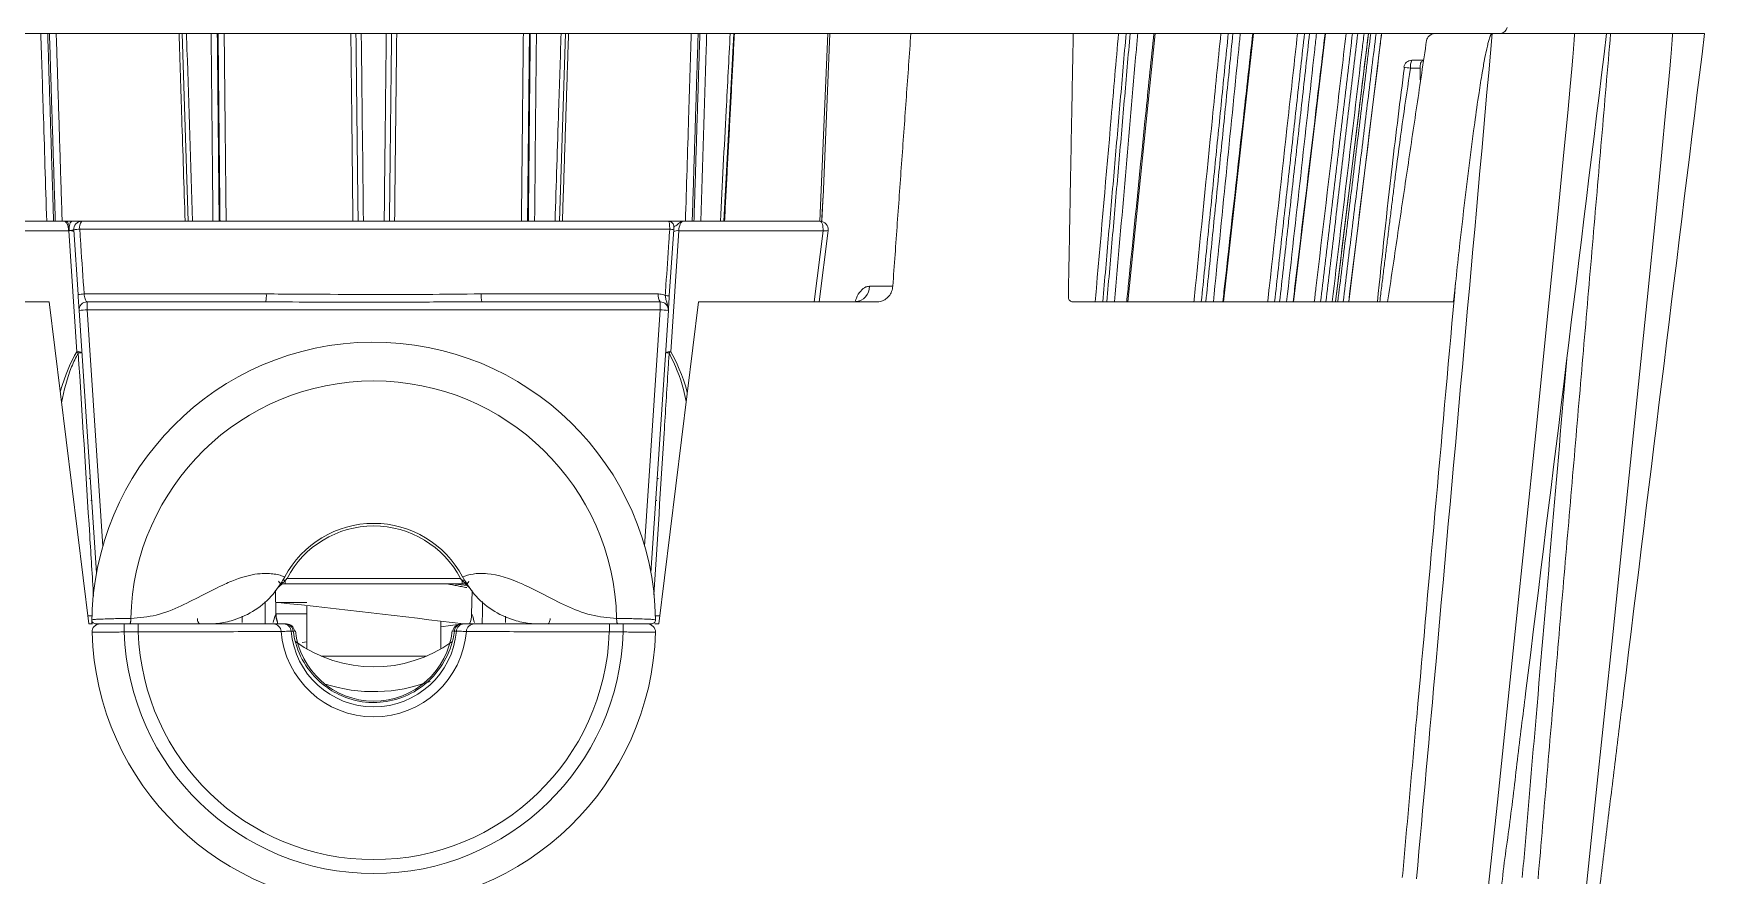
# Model space of a CAD drawing. Extents: x 11 to 120, y 2 to 94.
# Drawn here: x 54.553 to 57.665, y 3.154 to 4.723 of the extents above; entities that cross this region are included whole.
import ezdxf

# ---------------------------------------------------------------- set-up
doc = ezdxf.new("R2010")
doc.units = 0
doc.header["$MEASUREMENT"] = 0
doc.linetypes.add('SLD-Solid', pattern=[0])
doc.layers.add('OBJECT', color=7, linetype='CONTINUOUS')

msp = doc.modelspace()

# ---------------------------------------------------------------- linework, layer by layer
at = {"layer": 'OBJECT', "color": 7, "linetype": 'SLD-Solid', "lineweight": 15}
for p, q in [((56.187, 4.7225), (54.1921, 4.7225)), ((54.8294, 4.7225), (54.8408, 4.3725)), ((55.5322, 4.3725), (55.5436, 4.7225)), ((55.8385, 4.3725), (55.8569, 4.7225)), ((56.0321, 4.7225), (56.0175, 4.3725)), ((56.0361, 4.7225), (56.0233, 4.4168)), ((56.1809, 4.7225), (56.187, 4.7225)), ((56.187, 4.7225), (56.4894, 4.7225)), ((57.2378, 4.7225), (56.4894, 4.7225)), ((56.5912, 4.2225), (56.6418, 4.7225)), ((56.7693, 4.2225), (56.8252, 4.7225)), ((56.8995, 4.2225), (56.9591, 4.7225)), ((56.9781, 4.2225), (57.0394, 4.7225)), ((57.0026, 4.2225), (57.0639, 4.7225)), ((57.2699, 4.7225), (57.2378, 4.7225)), ((57.2699, 4.7225), (57.423, 4.7225)), ((57.4904, 4.7225), (57.6054, 4.7225)), ((57.1202, 4.6725), (57.1422, 4.6725)), ((57.1354, 4.6578), (57.1177, 4.6578)), ((54.3548, 4.3725), (54.6105, 4.3725)), ((54.6132, 4.3725), (54.6235, 4.3725)), ((54.6235, 4.3725), (54.625, 4.3725)), ((54.6426, 4.3725), (55.7355, 4.3725)), ((55.7622, 4.3725), (56.018, 4.3725)), ((54.6182, 4.355), (54.3495, 4.355)), ((54.6331, 4.1296), (54.6182, 4.355)), ((54.6182, 4.355), (54.6189, 4.355)), ((54.6356, 4.236), (54.6276, 4.3565)), ((55.7377, 4.3578), (54.6388, 4.3578)), ((55.7452, 4.357), (55.737, 4.2335)), ((55.7546, 4.355), (55.7396, 4.1296)), ((56.0233, 4.355), (55.7546, 4.355)), ((56.0068, 4.2225), (56.0233, 4.355)), ((56.0163, 4.2225), (56.0328, 4.3557)), ((54.6469, 4.2373), (54.9863, 4.2373)), ((55.3865, 4.2373), (55.7166, 4.2373)), ((56.1097, 4.2516), (56.1533, 4.2516)), ((54.2483, 4.2225), (54.5818, 4.2225)), ((54.5818, 4.2225), (54.6555, 3.6225)), ((54.6701, 3.7176), (54.6376, 4.2065)), ((54.6526, 4.2225), (54.6526, 4.2078)), ((54.6526, 4.2225), (54.9849, 4.2225)), ((55.7202, 4.2078), (54.6526, 4.2078)), ((54.6526, 4.2078), (54.6818, 3.7675)), ((55.3878, 4.2225), (55.7202, 4.2225)), ((55.691, 3.7675), (55.7202, 4.2078)), ((55.7352, 4.2065), (55.7027, 3.7176)), ((55.7912, 4.2225), (55.7175, 3.6225)), ((55.7202, 4.2225), (55.7202, 4.2078)), ((56.1247, 4.2225), (55.7912, 4.2225)), ((57.1978, 4.2225), (56.4881, 4.2225)), ((54.6561, 3.8937), (54.6584, 3.8937)), ((55.7144, 3.8937), (55.7167, 3.8937)), ((54.6611, 3.8525), (54.6595, 3.8525)), ((55.7117, 3.8525), (55.7135, 3.8525)), ((55.0248, 3.7074), (55.3479, 3.7074)), ((55.0042, 3.6405), (55.0034, 3.6852)), ((55.0216, 3.6975), (55.0216, 3.7034)), ((55.3511, 3.6975), (55.0216, 3.6975)), ((55.36, 3.6944), (55.334, 3.6975)), ((55.3511, 3.6975), (55.3511, 3.7034)), ((55.3696, 3.6848), (55.3688, 3.6405)), ((55.0038, 3.6625), (55.0615, 3.6625)), ((55.0615, 3.6559), (55.0615, 3.576)), ((54.6537, 3.6373), (54.6616, 3.6373)), ((54.6555, 3.6226), (54.6628, 3.6226)), ((54.7217, 3.6225), (54.7217, 3.6075)), ((54.7217, 3.6225), (54.7478, 3.6225)), ((54.7478, 3.6225), (54.7478, 3.6075)), ((55.0615, 3.6411), (55.0042, 3.6411)), ((55.3115, 3.576), (55.3115, 3.6278)), ((55.3473, 3.6218), (55.3115, 3.6173)), ((55.6253, 3.6075), (55.6253, 3.6225)), ((55.6253, 3.6225), (55.6513, 3.6225)), ((55.6513, 3.6075), (55.6513, 3.6225)), ((55.7101, 3.6225), (55.7175, 3.6225)), ((55.7112, 3.6373), (55.7193, 3.6373)), ((54.7478, 3.6075), (54.7217, 3.6075)), ((55.0615, 3.5892), (55.0533, 3.5882)), ((55.6513, 3.6075), (55.6253, 3.6075)), ((55.0885, 3.5625), (55.2845, 3.5625))]:
    msp.add_line(p, q, dxfattribs=at)
at = {"layer": 'OBJECT', "color": 7, "linetype": 'SLD-Solid', "lineweight": 15, "flags": 128}
for points in [[(57.2455, 3.0025), (57.2541, 3.0491), (57.2626, 3.1296), (57.2795, 3.2904), (57.3126, 3.6081), (57.3508, 3.9788), (57.376, 4.2262), (57.3925, 4.3912), (57.4034, 4.5013), (57.4105, 4.5749), (57.4151, 4.6239), (57.4181, 4.6567), (57.42, 4.6785), (57.4213, 4.6931), (57.422, 4.7029), (57.4225, 4.7094), (57.4228, 4.7137), (57.423, 4.7167), (57.4231, 4.7186), (57.4231, 4.7199), (57.4231, 4.7208), (57.4231, 4.7214), (57.4231, 4.7217), (57.4231, 4.722), (57.4231, 4.7222), (57.4231, 4.7223), (57.4231, 4.7224), (57.423, 4.7224), (57.423, 4.7225), (57.423, 4.7225), (57.423, 4.7225), (57.423, 4.7225), (57.423, 4.7225), (57.423, 4.7225)], [(57.428, 3.0025), (57.4366, 3.0491), (57.445, 3.1296), (57.4619, 3.2904), (57.495, 3.6081), (57.5333, 3.9788), (57.5584, 4.2262), (57.575, 4.3912), (57.5858, 4.5013), (57.5929, 4.5749), (57.5976, 4.6239), (57.6006, 4.6567), (57.6025, 4.6785), (57.6037, 4.6931), (57.6045, 4.7029), (57.605, 4.7094), (57.6053, 4.7137), (57.6054, 4.7167), (57.6055, 4.7186), (57.6056, 4.7199), (57.6056, 4.7208), (57.6056, 4.7214), (57.6056, 4.7217), (57.6056, 4.722), (57.6055, 4.7222), (57.6055, 4.7223), (57.6055, 4.7224), (57.6055, 4.7224), (57.6055, 4.7225), (57.6055, 4.7225), (57.6055, 4.7225), (57.6054, 4.7225), (57.6054, 4.7225), (57.6054, 4.7225)], [(54.625, 4.3725), (54.6237, 4.3722), (54.6224, 4.3711), (54.6212, 4.3694), (54.6203, 4.3672), (54.6195, 4.3645), (54.619, 4.3615), (54.6188, 4.3582), (54.6189, 4.355)], [(56.018, 4.3725), (56.0191, 4.3722), (56.0202, 4.3711), (56.0212, 4.3694), (56.0221, 4.3672), (56.0227, 4.3645), (56.0231, 4.3615), (56.0233, 4.3582), (56.0233, 4.355)], [(54.8638, 3.6225), (54.8626, 3.6227), (54.8615, 3.6233), (54.8605, 3.6242), (54.8597, 3.6254), (54.8589, 3.6269), (54.8584, 3.6286), (54.858, 3.6304), (54.8579, 3.6324)], [(55.0072, 3.6273), (55.0045, 3.6354), (55.0047, 3.6405)], [(55.5093, 3.6225), (55.5104, 3.6227), (55.5115, 3.6233), (55.5125, 3.6242), (55.5134, 3.6254), (55.5141, 3.6269), (55.5146, 3.6286), (55.515, 3.6304), (55.5151, 3.6324)]]:
    msp.add_lwpolyline(points, dxfattribs=at)
at = {"layer": 'OBJECT', "color": 7, "linetype": 'SLD-Solid', "lineweight": 15}
for centre, radius, start, end in [((57.2831, 4.7378), 0.0154, 277.1642, 343.7121), ((57.1202, 4.6575), 0.015, 90, 172.6707), ((57.1409, 4.6613), 0.0235, 151.526, 188.6261), ((57.2002, 5.3189), 0.6663, 261.8171, 262.8843), ((54.6426, 4.3575), 0.015, 90, 183.8), ((54.6563, 4.3612), 0.0178, 140.4042, 191.0086), ((55.7355, 4.3625), 0.01, 356.2, 90), ((56.018, 4.3575), 0.015, 352.9365, 90), ((54.6212, 4.3419), 0.0132, 60.1129, 100.0274), ((54.6413, 4.2853), 0.0725, 91.9309, 100.8515), ((55.7361, 4.3098), 0.048, 79.1128, 88.0754), ((55.752, 4.3405), 0.0147, 79.7026, 118.6147), ((56.0269, 4.3713), 0.0168, 257.5467, 290.906), ((54.6494, 4.1636), 0.0737, 91.9453, 100.771), ((54.9452, 4.2337), 0.0413, 344.352, 5.0193), ((55.4276, 4.2337), 0.0413, 174.9807, 195.648), ((55.7344, 4.2339), 0.0182, 169.1838, 218.5073), ((55.7278, 4.1855), 0.0488, 79.1954, 88.0607), ((56.0816, 4.2505), 0.0281, 274.2429, 2.2345), ((54.6526, 4.2075), 0.015, 90, 183.8), ((54.6631, 3.9921), 0.2159, 92.8032, 96.7898), ((55.7202, 4.2075), 0.015, 356.2, 90), ((55.7096, 3.9921), 0.2159, 83.2102, 87.1968), ((56.085, 4.2343), 0.0113, 263.3702, 299.2412), ((55.1864, 3.6225), 0.525, 0.8159, 180), ((54.6358, 4.1151), 0.0147, 61.3853, 100.2974), ((54.6113, 4.0988), 0.0378, 49.0408, 54.6725), ((54.6336, 4.1818), 0.0545, 272.6188, 279.761), ((55.737, 4.1151), 0.0147, 79.7026, 118.6147), ((55.7392, 4.1818), 0.0545, 260.239, 267.3812), ((55.7615, 4.0988), 0.0378, 125.3275, 130.9592), ((55.1864, 3.6225), 0.4526, 1.2603, 178.7397), ((55.1864, 3.6225), 0.1874, 27.9166, 152.0834), ((55.1864, 3.6226), 0.1824, 27.6786, 152.3214), ((55.1748, 3.8055), 0.1953, 211.8654, 214.3723), ((55.0216, 3.6825), 0.015, 90, 145.1549), ((55.3511, 3.6825), 0.015, 34.8448, 90), ((55.198, 3.8055), 0.1953, 325.6275, 328.1344), ((51.9113, -24.5856), 28.4175, 83.04178, 83.74264), ((54.6689, 3.63), 0.00749, 180.9232, 271.7565), ((54.6767, 3.6075), 0.015, 90, 181.7254), ((54.9991, 3.6077), 0.0149, 4.0247, 89.5994), ((55.051, 3.6413), 0.047, 180.9444, 203.6478), ((55.0182, 3.608), 0.0145, 3.1483, 88.5707), ((55.0219, 3.608), 0.0145, 3.0926, 88.4481), ((55.0241, 3.6075), 0.015, 8.1065, 89.9927), ((55.3489, 3.6075), 0.015, 90.0073, 171.8935), ((55.3511, 3.608), 0.0145, 91.5519, 176.9074), ((55.3549, 3.608), 0.0145, 91.4293, 176.8517), ((55.3739, 3.6077), 0.0149, 90.4006, 175.9753), ((55.3353, 3.6383), 0.0335, 331.8551, 3.7405), ((55.322, 3.6413), 0.047, 336.3522, 359.0556), ((55.6963, 3.6075), 0.015, 358.3836, 90.0003), ((55.7038, 3.63), 0.00749, 268.2435, 359.0768), ((55.1865, 3.6225), 0.525, 181.6772, 358.3204), ((55.1865, 3.6225), 0.465, 181.8486, 358.1514), ((55.1865, 3.6225), 0.439, 181.9581, 358.0419), ((55.1865, 3.6225), 0.1731, 184.5789, 355.4211), ((55.1865, 3.6225), 0.1545, 185.1023, 354.8977), ((55.1865, 3.7925), 0.25, 234.2479, 305.561), ((55.1865, 3.6257), 0.1469, 186.1585, 353.7656), ((55.1865, 3.7934), 0.297, 252.2307, 290.6824)]:
    msp.add_arc(centre, radius, start, end, dxfattribs=at)
for centre, major_axis, ratio, start_param, end_param in [((54.6125, 4.3575), (-0.0023, 0.015), 0.351276, 4.488014, 6.229852), ((55.7602, 4.3575), (0.0023, 0.015), 0.351276, 0.053333, 1.795172), ((54.7586, 2.8799), (-0.0816, 1.2851), 0.159803, 0.225532, 0.406736), ((55.6141, 2.8799), (0.0816, 1.2851), 0.159803, 5.875238, 6.057653)]:
    msp.add_ellipse(centre, major_axis=major_axis, ratio=ratio, start_param=start_param, end_param=end_param, dxfattribs=at)
for points, knots in [([(54.5773, 4.3725), (54.5751, 4.4414), (54.5715, 4.558), (54.5678, 4.6747), (54.5663, 4.7225)], [0, 0, 0, 0, 0.590136, 1, 1, 1, 1]), ([(54.8351, 4.3725), (54.833, 4.4368), (54.8292, 4.5535), (54.8254, 4.6702), (54.8238, 4.7225)], [0, 0, 0, 0, 0.551132, 1, 1, 1, 1]), ([(54.8376, 4.7225), (54.8379, 4.7125), (54.8417, 4.5958), (54.8455, 4.4792), (54.8489, 4.3725)], [0, 0, 0, 0, 0.086006, 1, 1, 1, 1]), ([(54.887, 4.3725), (54.8863, 4.4414), (54.8851, 4.558), (54.884, 4.6747), (54.8835, 4.7225)], [0, 0, 0, 0, 0.590136, 1, 1, 1, 1]), ([(55.1477, 4.3725), (55.147, 4.4368), (55.1457, 4.5535), (55.1444, 4.6702), (55.1438, 4.7225)], [0, 0, 0, 0, 0.551132, 1, 1, 1, 1]), ([(55.1632, 4.7225), (55.1633, 4.7125), (55.1646, 4.5958), (55.166, 4.4792), (55.1672, 4.3725)], [0, 0, 0, 0, 0.086006, 1, 1, 1, 1]), ([(55.2059, 4.3725), (55.2066, 4.4414), (55.208, 4.558), (55.2093, 4.6747), (55.2098, 4.7225)], [0, 0, 0, 0, 0.590136, 1, 1, 1, 1]), ([(55.4615, 4.3725), (55.4622, 4.4368), (55.4634, 4.5535), (55.4646, 4.6702), (55.4651, 4.7225)], [0, 0, 0, 0, 0.551132, 1, 1, 1, 1]), ([(55.4895, 4.7225), (55.4894, 4.7125), (55.4883, 4.5958), (55.4871, 4.4792), (55.486, 4.3725)], [0, 0, 0, 0, 0.086006, 1, 1, 1, 1]), ([(55.5241, 4.3725), (55.5263, 4.4414), (55.5301, 4.558), (55.5339, 4.6747), (55.5355, 4.7225)], [0, 0, 0, 0, 0.590136, 1, 1, 1, 1]), ([(55.767, 4.3725), (55.769, 4.4368), (55.7727, 4.5535), (55.7763, 4.6702), (55.778, 4.7225)], [0, 0, 0, 0, 0.551132, 1, 1, 1, 1]), ([(55.8067, 4.7225), (55.8064, 4.7125), (55.8027, 4.5958), (55.7991, 4.4792), (55.7957, 4.3725)], [0, 0, 0, 0, 0.086006, 1, 1, 1, 1]), ([(55.8321, 4.3725), (55.8357, 4.4414), (55.8418, 4.558), (55.848, 4.6747), (55.8505, 4.7225)], [0, 0, 0, 0, 0.590136, 1, 1, 1, 1]), ([(56.5304, 4.2225), (56.5311, 4.231), (56.541, 4.3453), (56.5555, 4.5119), (56.5692, 4.6702), (56.5737, 4.7225)], [0, 0, 0, 0, 0.050586, 0.685793, 1, 1, 1, 1]), ([(56.6096, 4.7225), (56.6087, 4.7125), (56.5943, 4.5458), (56.5798, 4.3792), (56.5663, 4.2225)], [0, 0, 0, 0, 0.060204, 1, 1, 1, 1]), ([(56.589, 4.2225), (56.5903, 4.2355), (56.6023, 4.3544), (56.6192, 4.521), (56.6347, 4.6747), (56.6396, 4.7225)], [0, 0, 0, 0, 0.077897, 0.713096, 1, 1, 1, 1]), ([(56.7142, 4.2225), (56.7151, 4.231), (56.7265, 4.3453), (56.7433, 4.5119), (56.7592, 4.6702), (56.7645, 4.7225)], [0, 0, 0, 0, 0.050586, 0.685793, 1, 1, 1, 1]), ([(56.8006, 4.7225), (56.7996, 4.7125), (56.7829, 4.5458), (56.7661, 4.3792), (56.7504, 4.2225)], [0, 0, 0, 0, 0.060204, 1, 1, 1, 1]), ([(56.768, 4.2225), (56.7695, 4.2355), (56.7828, 4.3544), (56.8014, 4.521), (56.8186, 4.6747), (56.8239, 4.7225)], [0, 0, 0, 0, 0.077897, 0.713096, 1, 1, 1, 1]), ([(56.8516, 4.2225), (56.8525, 4.231), (56.8653, 4.3453), (56.8838, 4.5119), (56.9014, 4.6702), (56.9073, 4.7225)], [0, 0, 0, 0, 0.050586, 0.685793, 1, 1, 1, 1]), ([(56.9426, 4.7225), (56.9415, 4.7125), (56.9229, 4.5458), (56.9044, 4.3792), (56.8869, 4.2225)], [0, 0, 0, 0, 0.060204, 1, 1, 1, 1]), ([(56.899, 4.2225), (56.9005, 4.2355), (56.9147, 4.3544), (56.9346, 4.521), (56.9529, 4.6747), (56.9586, 4.7225)], [0, 0, 0, 0, 0.077897, 0.713096, 1, 1, 1, 1]), ([(56.9384, 4.2225), (56.9394, 4.231), (56.953, 4.3453), (56.9728, 4.5119), (56.9916, 4.6702), (56.9978, 4.7225)], [0, 0, 0, 0, 0.050586, 0.685793, 1, 1, 1, 1]), ([(57.0312, 4.7225), (57.03, 4.7125), (57.0102, 4.5458), (56.9904, 4.3792), (56.9718, 4.2225)], [0, 0, 0, 0, 0.060204, 1, 1, 1, 1]), ([(56.9779, 4.2225), (56.9795, 4.2355), (56.9941, 4.3544), (57.0146, 4.521), (57.0335, 4.6747), (57.0393, 4.7225)], [0, 0, 0, 0, 0.077897, 0.713096, 1, 1, 1, 1]), ([(57.0638, 4.7225), (57.0626, 4.7125), (57.0421, 4.5458), (57.0217, 4.3792), (57.0025, 4.2225)], [0, 0, 0, 0, 0.060204, 1, 1, 1, 1]), ([(57.2699, 4.7225), (57.235, 4.3326), (57.1881, 3.8077), (57.1409, 3.2828), (57.1288, 3.1478)], [0, 0, 0, 0, 0.742768, 1, 1, 1, 1]), ([(57.1646, 4.7225), (57.1625, 4.7223), (57.1582, 4.7219), (57.1527, 4.7187), (57.1489, 4.7143), (57.148, 4.7109), (57.1476, 4.7094)], [0, 0, 0, 0, 0.271986, 0.544505, 0.799137, 1, 1, 1, 1]), ([(57.2016, 4.2581), (57.2038, 4.278), (57.2146, 4.3774), (57.2285, 4.4954), (57.2442, 4.6058), (57.2504, 4.6452), (57.255, 4.6715), (57.2585, 4.689), (57.2611, 4.7006), (57.2631, 4.7083), (57.2646, 4.7134), (57.2659, 4.7168), (57.2668, 4.719), (57.2677, 4.7206), (57.2684, 4.7217), (57.269, 4.7223), (57.2695, 4.7225), (57.2698, 4.7225), (57.2699, 4.7225)], [0, 0, 0, 0, 0.127433, 0.63719, 0.757481, 0.837833, 0.891511, 0.927378, 0.951357, 0.967404, 0.978161, 0.985394, 0.990279, 0.993605, 0.996866, 0.998214, 0.999323, 1, 1, 1, 1]), ([(57.483, 4.7225), (57.4329, 4.3125), (57.3779, 3.8615), (57.3167, 3.3698), (57.3026, 3.2466), (57.2837, 3.1246), (57.283, 3.0393), (57.2693, 2.9994), (57.269, 2.9986)], [0, 0, 0, 0, 0.713222, 0.784545, 0.855867, 0.927189, 0.998449, 1, 1, 1, 1]), ([(57.483, 4.7225), (57.4824, 4.7225), (57.4812, 4.7225), (57.4716, 4.7225), (57.4567, 4.7225), (57.4396, 4.7225), (57.4279, 4.7225), (57.423, 4.7225)], [0, 0, 0, 0, 0.19834, 0.412972, 0.627088, 0.843128, 1, 1, 1, 1]), ([(57.6654, 4.7225), (57.6151, 4.3126), (57.5596, 3.8617), (57.4994, 3.3698), (57.4841, 3.2468), (57.4696, 3.1242), (57.4582, 3.0429), (57.4526, 3.0025)], [0, 0, 0, 0, 0.71491, 0.786401, 0.857893, 0.929384, 1, 1, 1, 1]), ([(57.483, 4.7225), (57.4849, 4.7225), (57.4874, 4.7225), (57.4899, 4.7225), (57.4904, 4.7225)], [0, 0, 0, 0, 0.807717, 1, 1, 1, 1]), ([(57.6654, 4.7225), (57.6649, 4.7225), (57.6637, 4.7225), (57.6541, 4.7225), (57.6392, 4.7225), (57.622, 4.7225), (57.6104, 4.7225), (57.6054, 4.7225)], [0, 0, 0, 0, 0.19834, 0.412972, 0.627088, 0.843128, 1, 1, 1, 1]), ([(57.1354, 4.6578), (57.1355, 4.6595), (57.1356, 4.6629), (57.1361, 4.6659), (57.1369, 4.6683), (57.1375, 4.6695), (57.1388, 4.6708), (57.1398, 4.6716), (57.1414, 4.6716), (57.142, 4.6716)], [0, 0, 0, 0, 0.244917, 0.492615, 0.500515, 0.725202, 0.755308, 0.912673, 1, 1, 1, 1]), ([(57.0559, 4.2225), (57.0647, 4.3066), (57.08, 4.4522), (57.0984, 4.5978), (57.1062, 4.6594)], [0, 0, 0, 0, 0.577375, 1, 1, 1, 1]), ([(57.1177, 4.6578), (57.1084, 4.5963), (57.0983, 4.5289), (57.09, 4.4615), (57.0893, 4.4556)], [0, 0, 0, 0, 0.913035, 1, 1, 1, 1]), ([(56.0233, 4.4168), (56.0233, 4.4158), (56.0223, 4.4009), (56.0214, 4.386), (56.0205, 4.3721)], [0, 0, 0, 0, 0.062348, 1, 1, 1, 1]), ([(54.6105, 4.3725), (54.6106, 4.3725), (54.6114, 4.3725), (54.6123, 4.3725), (54.6132, 4.3725)], [0, 0, 0, 0, 0.043807, 1, 1, 1, 1]), ([(54.6182, 4.355), (54.6181, 4.3555), (54.6181, 4.3565), (54.6179, 4.359), (54.6177, 4.3627), (54.6173, 4.367), (54.6166, 4.3704), (54.6156, 4.3721), (54.6143, 4.3725), (54.6134, 4.3725), (54.6132, 4.3725)], [0, 0, 0, 0, 0.0576, 0.105326, 0.282084, 0.45856, 0.647789, 0.842692, 0.950285, 1, 1, 1, 1]), ([(54.625, 4.3725), (54.6274, 4.3725), (54.6328, 4.3725), (54.639, 4.3725), (54.6416, 4.3725), (54.6425, 4.3725), (54.6425, 4.3725), (54.6426, 4.3725)], [0, 0, 0, 0, 0.244445, 0.536631, 0.830129, 0.879803, 1, 1, 1, 1]), ([(55.7377, 4.3578), (55.7377, 4.3595), (55.7377, 4.3629), (55.7374, 4.3673), (55.7368, 4.3706), (55.7361, 4.3723), (55.7357, 4.3725), (55.7355, 4.3725)], [0, 0, 0, 0, 0.218103, 0.434226, 0.651153, 0.868897, 1, 1, 1, 1]), ([(55.7355, 4.3725), (55.7358, 4.3725), (55.7364, 4.3725), (55.7417, 4.3725), (55.7501, 4.3725), (55.7576, 4.3725), (55.7614, 4.3725), (55.7622, 4.3725), (55.7622, 4.3725)], [0, 0, 0, 0, 0.200862, 0.401267, 0.697466, 0.940512, 0.995515, 1, 1, 1, 1]), ([(55.7455, 4.3619), (55.7455, 4.3618), (55.7455, 4.3617), (55.7454, 4.3608), (55.7453, 4.3594), (55.7452, 4.3581), (55.7452, 4.3572), (55.7452, 4.357)], [0, 0, 0, 0, 0.227073, 0.454163, 0.680044, 0.9, 1, 1, 1, 1]), ([(55.7622, 4.3725), (55.7622, 4.3725), (55.7612, 4.3725), (55.7591, 4.372), (55.7551, 4.3694), (55.7503, 4.3647), (55.7461, 4.3625), (55.7457, 4.3621), (55.7455, 4.3619)], [0, 0, 0, 0, 0.004686, 0.183733, 0.356509, 0.700957, 0.869472, 1, 1, 1, 1]), ([(54.6276, 4.3565), (54.6275, 4.3565), (54.6271, 4.3563), (54.6245, 4.3559), (54.6215, 4.3555), (54.6195, 4.3551), (54.6189, 4.355)], [0, 0, 0, 0, 0.295792, 0.591536, 0.888648, 1, 1, 1, 1]), ([(54.6388, 4.3578), (54.6395, 4.3478), (54.6422, 4.3076), (54.6449, 4.2675), (54.6469, 4.2373)], [0, 0, 0, 0, 0.248206, 1, 1, 1, 1]), ([(55.7295, 4.2343), (55.7299, 4.241), (55.7321, 4.2742), (55.7349, 4.3154), (55.7372, 4.3499), (55.7377, 4.3578)], [0, 0, 0, 0, 0.161514, 0.807571, 1, 1, 1, 1]), ([(54.6376, 4.2065), (54.6376, 4.2067), (54.6376, 4.207), (54.6373, 4.2105), (54.6369, 4.2172), (54.6363, 4.226), (54.6358, 4.2327), (54.6356, 4.236)], [0, 0, 0, 0, 0.139487, 0.361921, 0.577746, 0.78878, 1, 1, 1, 1]), ([(54.6469, 4.2373), (54.6472, 4.2356), (54.6477, 4.2322), (54.649, 4.2278), (54.6503, 4.2245), (54.6516, 4.2228), (54.6523, 4.2226), (54.6526, 4.2225)], [0, 0, 0, 0, 0.202488, 0.410673, 0.629109, 0.857215, 1, 1, 1, 1]), ([(54.9863, 4.2373), (55.0062, 4.2371), (55.1049, 4.2365), (55.2389, 4.2358), (55.3521, 4.2369), (55.3865, 4.2373)], [0, 0, 0, 0, 0.149761, 0.741873, 1, 1, 1, 1]), ([(55.7166, 4.2373), (55.72, 4.237), (55.7244, 4.2366), (55.7285, 4.2347), (55.7295, 4.2343)], [0, 0, 0, 0, 0.767547, 1, 1, 1, 1]), ([(55.7352, 4.2065), (55.7352, 4.2066), (55.7356, 4.2134), (55.7313, 4.2218), (55.7298, 4.2318), (55.7295, 4.2343)], [0, 0, 0, 0, 0.005395, 0.748175, 1, 1, 1, 1]), ([(56.084, 4.2243), (56.0845, 4.2259), (56.0867, 4.2336), (56.0933, 4.2433), (56.1019, 4.2506), (56.1075, 4.2513), (56.1097, 4.2516)], [0, 0, 0, 0, 0.092194, 0.435672, 0.778732, 1, 1, 1, 1]), ([(56.1247, 4.2225), (56.1264, 4.2226), (56.1312, 4.2229), (56.1388, 4.2261), (56.1463, 4.2326), (56.1517, 4.2415), (56.1528, 4.2482), (56.1533, 4.2516)], [0, 0, 0, 0, 0.119375, 0.340233, 0.560698, 0.78033, 1, 1, 1, 1]), ([(57.1024, 3.1499), (57.1042, 3.1698), (57.1131, 3.2694), (57.1463, 3.6388), (57.1775, 3.9883), (57.2016, 4.2581)], [0, 0, 0, 0, 0.053919, 0.269597, 1, 1, 1, 1]), ([(55.3878, 4.2225), (55.3779, 4.2225), (55.3279, 4.2225), (55.2606, 4.2219), (55.1363, 4.2217), (55.0519, 4.2222), (54.9849, 4.2225)], [0, 0, 0, 0, 0.07443, 0.372178, 0.500914, 1, 1, 1, 1]), ([(55.737, 4.2335), (55.7367, 4.2303), (55.7363, 4.224), (55.7358, 4.2156), (55.7354, 4.2102), (55.7352, 4.2076), (55.7352, 4.2068), (55.7352, 4.2066), (55.7352, 4.2065)], [0, 0, 0, 0, 0.267272, 0.534234, 0.810742, 0.957992, 0.994439, 1, 1, 1, 1]), ([(56.4881, 4.2225), (56.4871, 4.2226), (56.4853, 4.2229), (56.4829, 4.2246), (56.4811, 4.2272), (56.4803, 4.2299), (56.4803, 4.2316), (56.4803, 4.2322)], [0, 0, 0, 0, 0.219651, 0.439264, 0.659733, 0.880541, 1, 1, 1, 1]), ([(54.636, 4.1273), (54.6317, 4.1188), (54.6169, 4.09), (54.6099, 4.0575), (54.6049, 4.0345)], [0, 0, 0, 0, 0.294337, 1, 1, 1, 1]), ([(54.6645, 3.6744), (54.6621, 3.7119), (54.6527, 3.8629), (54.6432, 4.0139), (54.636, 4.1273)], [0, 0, 0, 0, 0.248553, 1, 1, 1, 1]), ([(55.7367, 4.1273), (55.7361, 4.1173), (55.7329, 4.0674), (55.7235, 3.9173), (55.7147, 3.7771), (55.7084, 3.6769)], [0, 0, 0, 0, 0.066464, 0.332318, 1, 1, 1, 1]), ([(55.7683, 4.0366), (55.7669, 4.0442), (55.7609, 4.0762), (55.7472, 4.1052), (55.7367, 4.1273)], [0, 0, 0, 0, 0.236766, 1, 1, 1, 1]), ([(57.3259, 3.1499), (57.3276, 3.1698), (57.3362, 3.2695), (57.364, 3.5938), (57.3901, 3.8983), (57.4094, 4.123)], [0, 0, 0, 0, 0.061423, 0.307115, 1, 1, 1, 1]), ([(54.7339, 3.6325), (54.75, 3.634), (54.7832, 3.6371), (54.8282, 3.6558), (54.8698, 3.6772), (54.9051, 3.6954), (54.9334, 3.707), (54.9557, 3.7136), (54.9795, 3.7173), (54.9986, 3.7163), (55.0128, 3.7131), (55.0181, 3.7112), (55.0208, 3.7103)], [0, 0, 0, 0, 0.12023, 0.249063, 0.378438, 0.502966, 0.588812, 0.660127, 0.735141, 0.859776, 0.928268, 1, 1, 1, 1]), ([(55.02, 3.7088), (55.0125, 3.6967), (54.997, 3.6718), (54.9621, 3.6441), (54.926, 3.6285), (54.8973, 3.6231), (54.8828, 3.6227), (54.878, 3.6225)], [0, 0, 0, 0, 0.242551, 0.499226, 0.749212, 0.916111, 1, 1, 1, 1]), ([(55.0244, 3.7069), (55.0242, 3.7066), (55.0233, 3.7054), (55.0224, 3.7043), (55.0216, 3.7034)], [0, 0, 0, 0, 0.20985, 1, 1, 1, 1]), ([(55.3511, 3.7034), (55.3504, 3.7043), (55.3494, 3.7054), (55.3485, 3.7066), (55.3483, 3.7069)], [0, 0, 0, 0, 0.790141, 1, 1, 1, 1]), ([(55.352, 3.7103), (55.3577, 3.7122), (55.3686, 3.7159), (55.4046, 3.7182), (55.4657, 3.699), (55.5299, 3.6619), (55.5895, 3.6372), (55.6228, 3.634), (55.6389, 3.6325)], [0, 0, 0, 0, 0.140311, 0.265172, 0.496385, 0.750484, 0.879548, 1, 1, 1, 1]), ([(55.4948, 3.6225), (55.4899, 3.6227), (55.4754, 3.6231), (55.4468, 3.6285), (55.4106, 3.6441), (55.3758, 3.6718), (55.3603, 3.6967), (55.3527, 3.7088)], [0, 0, 0, 0, 0.083889, 0.250788, 0.500774, 0.757449, 1, 1, 1, 1]), ([(55.0175, 3.6995), (55.0166, 3.6987), (55.0136, 3.6961), (55.0108, 3.6933), (55.0093, 3.6911), (55.0093, 3.6911)], [0, 0, 0, 0, 0.318845, 0.98871, 1, 1, 1, 1]), ([(55.0216, 3.7034), (55.021, 3.7028), (55.0197, 3.7014), (55.0183, 3.7002), (55.0175, 3.6995)], [0, 0, 0, 0, 0.428433, 1, 1, 1, 1]), ([(55.0391, 3.6975), (55.0391, 3.6975), (55.0389, 3.6975), (55.0377, 3.6975), (55.0353, 3.6975), (55.0304, 3.6975), (55.0249, 3.6975), (55.0216, 3.6975)], [0, 0, 0, 0, 0.007133, 0.051058, 0.302812, 0.591802, 1, 1, 1, 1]), ([(55.3511, 3.6975), (55.3479, 3.6975), (55.3423, 3.6975), (55.3374, 3.6975), (55.3351, 3.6975), (55.3339, 3.6975), (55.3337, 3.6975), (55.3337, 3.6975)], [0, 0, 0, 0, 0.408201, 0.69719, 0.948943, 0.992867, 1, 1, 1, 1]), ([(55.3552, 3.6995), (55.3544, 3.7002), (55.3531, 3.7014), (55.3517, 3.7028), (55.3511, 3.7034)], [0, 0, 0, 0, 0.571251, 1, 1, 1, 1]), ([(55.3635, 3.6911), (55.3634, 3.6911), (55.3619, 3.6933), (55.3592, 3.6961), (55.3562, 3.6987), (55.3552, 3.6995)], [0, 0, 0, 0, 0.011294, 0.681419, 1, 1, 1, 1]), ([(54.6614, 3.6299), (54.6614, 3.6299), (54.6615, 3.63), (54.6616, 3.6301), (54.6617, 3.6301), (54.6617, 3.6301), (54.6617, 3.6301), (54.6617, 3.6301), (54.6618, 3.6301), (54.6618, 3.6301), (54.6618, 3.6301), (54.6618, 3.6301), (54.6618, 3.6301), (54.6618, 3.6301), (54.6618, 3.6301), (54.6618, 3.6301), (54.6619, 3.6302), (54.6627, 3.6304), (54.6655, 3.6308), (54.6725, 3.6313), (54.6844, 3.6318), (54.6986, 3.6322), (54.7149, 3.6325), (54.7266, 3.6325), (54.7339, 3.6325)], [0, 0, 0, 0, 0.024466, 0.041745, 0.050416, 0.05476, 0.056933, 0.05802, 0.058564, 0.058836, 0.058972, 0.05904, 0.059074, 0.059091, 0.0591, 0.059104, 0.059108, 0.107975, 0.202817, 0.343474, 0.529707, 0.670907, 0.796507, 1, 1, 1, 1]), ([(54.7318, 3.6225), (54.7248, 3.6225), (54.7143, 3.6225), (54.7007, 3.6225), (54.6914, 3.6225), (54.6831, 3.6225), (54.6765, 3.6225), (54.6715, 3.6225), (54.67, 3.6225), (54.6692, 3.6225)], [0, 0, 0, 0, 0.244909, 0.368712, 0.49291, 0.618306, 0.7443, 0.871773, 1, 1, 1, 1]), ([(54.6767, 3.6225), (54.6773, 3.6225), (54.6784, 3.6225), (54.6863, 3.6225), (54.6978, 3.6225), (54.7104, 3.6225), (54.7186, 3.6225), (54.7217, 3.6225)], [0, 0, 0, 0, 0.216101, 0.432201, 0.648357, 0.864603, 1, 1, 1, 1]), ([(54.7339, 3.6325), (54.7339, 3.6312), (54.7338, 3.6293), (54.7336, 3.627), (54.7333, 3.6254), (54.733, 3.6241), (54.7325, 3.6229), (54.7321, 3.6227), (54.7318, 3.6225)], [0, 0, 0, 0, 0.23952, 0.368401, 0.5, 0.631599, 0.76048, 1, 1, 1, 1]), ([(54.878, 3.6225), (54.8695, 3.6225), (54.8556, 3.6225), (54.8187, 3.6225), (54.775, 3.6225), (54.7461, 3.6225), (54.7318, 3.6225)], [0, 0, 0, 0, 0.436251, 0.715985, 0.859353, 1, 1, 1, 1]), ([(54.7478, 3.6225), (54.7765, 3.6225), (54.8339, 3.6225), (54.9104, 3.6225), (54.9684, 3.6225), (54.9924, 3.6225), (54.9985, 3.6225), (54.9992, 3.6225)], [0, 0, 0, 0, 0.241896, 0.483788, 0.725801, 0.967737, 1, 1, 1, 1]), ([(55.0041, 3.6405), (55.0036, 3.64), (55.0026, 3.6389), (55.0002, 3.6296), (54.999, 3.6251)], [0, 0, 0, 0, 0.517404, 1, 1, 1, 1]), ([(55.3689, 3.6405), (55.3694, 3.64), (55.3704, 3.6389), (55.3728, 3.6296), (55.374, 3.6251)], [0, 0, 0, 0, 0.517404, 1, 1, 1, 1]), ([(55.3738, 3.6225), (55.3745, 3.6225), (55.3806, 3.6225), (55.4046, 3.6225), (55.4626, 3.6225), (55.5391, 3.6225), (55.5965, 3.6225), (55.6253, 3.6225)], [0, 0, 0, 0, 0.032263, 0.274199, 0.516212, 0.758104, 1, 1, 1, 1]), ([(55.6409, 3.6225), (55.6266, 3.6225), (55.5978, 3.6225), (55.554, 3.6225), (55.5171, 3.6225), (55.5032, 3.6225), (55.4948, 3.6225)], [0, 0, 0, 0, 0.140647, 0.284015, 0.563749, 1, 1, 1, 1]), ([(55.6409, 3.6225), (55.6407, 3.6227), (55.6403, 3.6229), (55.6398, 3.6241), (55.6394, 3.6254), (55.6392, 3.627), (55.6389, 3.6293), (55.6389, 3.6312), (55.6389, 3.6325)], [0, 0, 0, 0, 0.23952, 0.368401, 0.5, 0.631599, 0.76048, 1, 1, 1, 1]), ([(55.6389, 3.6325), (55.6461, 3.6325), (55.6579, 3.6325), (55.6741, 3.6322), (55.6884, 3.6318), (55.7003, 3.6313), (55.708, 3.6307), (55.7113, 3.6303), (55.711, 3.63), (55.7109, 3.6299)], [0, 0, 0, 0, 0.203423, 0.328986, 0.470146, 0.656355, 0.79698, 0.940338, 1, 1, 1, 1]), ([(55.7035, 3.6225), (55.7028, 3.6225), (55.7013, 3.6225), (55.6963, 3.6225), (55.6896, 3.6225), (55.6814, 3.6225), (55.672, 3.6225), (55.6585, 3.6225), (55.6479, 3.6225), (55.6409, 3.6225)], [0, 0, 0, 0, 0.127948, 0.2557, 0.381419, 0.507091, 0.631016, 0.755091, 1, 1, 1, 1]), ([(55.6513, 3.6225), (55.6544, 3.6225), (55.6627, 3.6225), (55.6749, 3.6225), (55.6839, 3.6225), (55.6865, 3.6225), (55.6867, 3.6225)], [0, 0, 0, 0, 0.23179, 0.601986, 0.972026, 1, 1, 1, 1]), ([(54.7217, 3.6075), (54.7175, 3.6075), (54.7066, 3.6074), (54.6899, 3.6073), (54.6743, 3.6072), (54.6647, 3.6071), (54.6607, 3.6071), (54.6618, 3.6071), (54.6619, 3.6071)], [0, 0, 0, 0, 0.13392, 0.347814, 0.561633, 0.775413, 0.9892, 1, 1, 1, 1]), ([(55.0139, 3.6087), (55.0132, 3.6087), (55.0067, 3.6086), (54.9814, 3.6084), (54.92, 3.608), (54.839, 3.6077), (54.7782, 3.6076), (54.7478, 3.6075)], [0, 0, 0, 0, 0.032266, 0.274208, 0.516211, 0.758098, 1, 1, 1, 1]), ([(55.0327, 3.6088), (55.0296, 3.6088), (55.0219, 3.6087), (55.0169, 3.6087), (55.0139, 3.6087)], [0, 0, 0, 0, 0.397973, 1, 1, 1, 1]), ([(55.039, 3.6097), (55.0387, 3.6094), (55.0384, 3.6092), (55.0366, 3.6089), (55.0364, 3.6088)], [0, 0, 0, 0, 0.881243, 1, 1, 1, 1]), ([(55.3367, 3.6088), (55.3359, 3.6041), (55.3323, 3.5827), (55.3163, 3.5448), (55.2805, 3.5054), (55.2347, 3.4813), (55.2013, 3.4759), (55.1679, 3.4762), (55.1374, 3.4821), (55.0956, 3.5041), (55.0614, 3.5382), (55.0422, 3.577), (55.0377, 3.6015), (55.0364, 3.6088)], [0, 0, 0, 0, 0.032909, 0.150369, 0.278004, 0.391723, 0.499879, 0.50608, 0.621572, 0.708641, 0.827409, 0.94822, 1, 1, 1, 1]), ([(55.3367, 3.6088), (55.3354, 3.6091), (55.3339, 3.6094), (55.334, 3.6096), (55.334, 3.6097)], [0, 0, 0, 0, 0.881163, 1, 1, 1, 1]), ([(55.3591, 3.6087), (55.3572, 3.6087), (55.3524, 3.6087), (55.3449, 3.6088), (55.3403, 3.6088)], [0, 0, 0, 0, 0.397973, 1, 1, 1, 1]), ([(55.6253, 3.6075), (55.5948, 3.6076), (55.534, 3.6077), (55.4531, 3.608), (55.3916, 3.6084), (55.3663, 3.6086), (55.3598, 3.6087), (55.3591, 3.6087)], [0, 0, 0, 0, 0.241902, 0.483789, 0.725792, 0.967734, 1, 1, 1, 1]), ([(55.711, 3.6071), (55.7111, 3.6071), (55.7123, 3.6071), (55.7083, 3.6071), (55.6987, 3.6072), (55.6831, 3.6073), (55.6664, 3.6074), (55.6555, 3.6075), (55.6513, 3.6075)], [0, 0, 0, 0, 0.017975, 0.230212, 0.44244, 0.654709, 0.867052, 1, 1, 1, 1])]:
    msp.add_open_spline(points, degree=3, knots=knots, dxfattribs=at)
for points, degree in [([(54.5791, 4.7225), (54.5901, 4.3725)], 1), ([(54.5933, 4.3725), (54.5824, 4.7225)], 1), ([(54.595, 4.7225), (54.606, 4.3725)], 1), ([(54.895, 4.7225), (54.8985, 4.3725)], 1), ([(54.9001, 4.3725), (54.8965, 4.7225)], 1), ([(54.9079, 4.7225), (54.9115, 4.3725)], 1), ([(55.1573, 4.3725), (55.1533, 4.7225)], 1), ([(55.2197, 4.7225), (55.2157, 4.3725)], 1), ([(55.2292, 4.7225), (55.2253, 4.3725)], 1), ([(55.4765, 4.7225), (55.4729, 4.3725)], 1), ([(55.4745, 4.3725), (55.478, 4.7225)], 1), ([(55.5493, 4.7225), (55.5379, 4.3725)], 1), ([(55.7907, 4.7225), (55.7797, 4.3725)], 1), ([(55.7829, 4.3725), (55.7939, 4.7225)], 1), ([(55.8583, 4.7225), (55.8399, 4.3725)], 1), ([(56.187, 4.7225), (56.1533, 4.2516)], 1), ([(56.4803, 4.2322), (56.4894, 4.7225)], 1), ([(56.5879, 4.7225), (56.5445, 4.2225)], 1), ([(56.552, 4.2225), (56.5954, 4.7225)], 1), ([(56.7782, 4.7225), (56.728, 4.2225)], 1), ([(56.7365, 4.2225), (56.7868, 4.7225)], 1), ([(56.9202, 4.7225), (56.8646, 4.2225)], 1), ([(56.8739, 4.2225), (56.9296, 4.7225)], 1), ([(57.0096, 4.7225), (56.9502, 4.2225)], 1), ([(56.96, 4.2225), (57.0194, 4.7225)], 1), ([(57.0435, 4.7225), (56.9822, 4.2225)], 1), ([(56.9922, 4.2225), (57.0535, 4.7225)], 1), ([(57.0751, 4.2225), (57.1476, 4.7094)], 1), ([(57.4904, 4.7225), (57.3553, 3.1478)], 1), ([(57.1356, 4.6468), (57.1354, 4.6578)], 1), ([(57.1361, 4.6321), (57.1356, 4.6468)], 1), ([(57.0893, 4.4556), (57.0604, 4.2225)], 1), ([(56.0211, 4.372), (56.0233, 4.4168)], 1), ([(57.1978, 4.2225), (57.2016, 4.2581)], 1), ([(55.0208, 3.7103), (55.02, 3.7088)], 1), ([(55.0248, 3.7074), (55.0244, 3.7069)], 1), ([(55.3483, 3.7069), (55.3479, 3.7074)], 1), ([(55.3527, 3.7088), (55.352, 3.7103)], 1), ([(55.0175, 3.6995), (55.0171, 3.6996), (55.0164, 3.6996), (55.0154, 3.6995), (55.0146, 3.6991), (55.0143, 3.6987), (55.0141, 3.6985)], 3), ([(55.0216, 3.7034), (55.0211, 3.7036), (55.0201, 3.704), (55.0188, 3.7043), (55.0177, 3.7042), (55.0174, 3.7039), (55.0173, 3.7038)], 3), ([(55.3598, 3.6902), (55.3209, 3.6975)], 1), ([(55.3511, 3.7034), (55.3516, 3.7036), (55.3527, 3.704), (55.354, 3.7043), (55.355, 3.7042), (55.3553, 3.7039), (55.3555, 3.7038)], 3), ([(55.3552, 3.6995), (55.3556, 3.6996), (55.3563, 3.6996), (55.3573, 3.6995), (55.3581, 3.6991), (55.3585, 3.6987), (55.3586, 3.6985)], 3), ([(54.9844, 3.6225), (54.984, 3.6646)], 1), ([(55.3886, 3.6225), (55.389, 3.6644)], 1), ([(54.9412, 3.6371), (54.9413, 3.625)], 1), ([(54.9992, 3.6225), (55.0185, 3.6225)], 1), ([(55.0185, 3.6225), (55.0223, 3.6225)], 1), ([(55.0223, 3.6225), (55.0241, 3.6225)], 1), ([(55.3489, 3.6225), (55.3507, 3.6225)], 1), ([(55.3507, 3.6225), (55.3545, 3.6225)], 1), ([(55.3545, 3.6225), (55.3738, 3.6225)], 1), ([(55.4319, 3.637), (55.4317, 3.625)], 1), ([(55.0364, 3.6088), (55.0327, 3.6088)], 1), ([(55.3403, 3.6088), (55.3367, 3.6088)], 1)]:
    msp.add_open_spline(points, degree=degree, dxfattribs=at)

doc.saveas('drawing.dxf')
